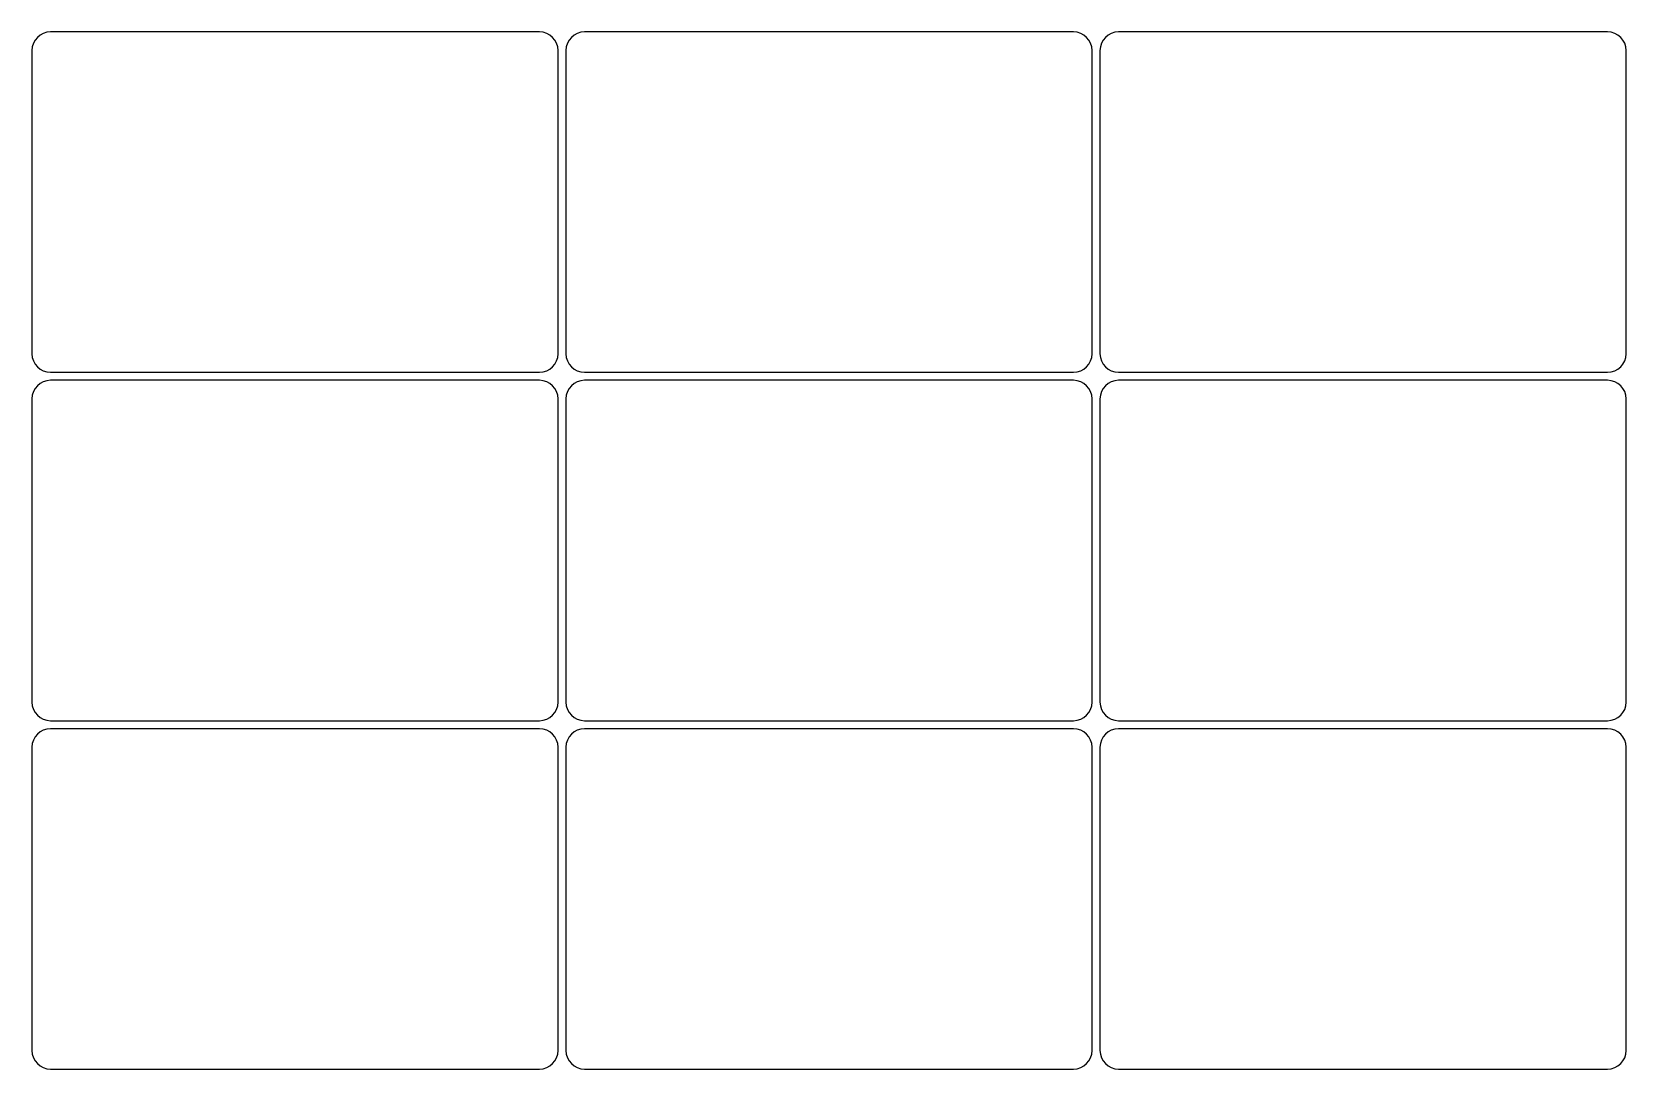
# Model space of a CAD drawing. Header units: millimetres. Extents: x 20 to 277, y -189 to -21.
import ezdxf

# ---------------------------------------------------------------- set-up
doc = ezdxf.new("R2010")
doc.units = ezdxf.units.MM

msp = doc.modelspace()

# ---------------------------------------------------------------- linework, layer by layer
for p, q in [((101.73, -21.17), (22.73, -21.17)), ((188, -21.17), (109, -21.17)), ((274.28, -21.17), (195.28, -21.17)), ((19.73, -24.17), (19.73, -73.17)), ((104.73, -73.17), (104.73, -24.17)), ((106, -24.17), (106, -73.17)), ((191, -73.17), (191, -24.17)), ((192.28, -24.17), (192.28, -73.17)), ((277.28, -73.17), (277.28, -24.17)), ((22.73, -76.17), (101.73, -76.17)), ((109, -76.17), (188, -76.17)), ((195.28, -76.17), (274.28, -76.17)), ((101.73, -77.47), (22.73, -77.47)), ((188, -77.47), (109, -77.47)), ((274.28, -77.47), (195.28, -77.47)), ((19.73, -80.47), (19.73, -129.47)), ((104.73, -129.47), (104.73, -80.47)), ((106, -80.47), (106, -129.47)), ((191, -129.47), (191, -80.47)), ((192.28, -80.47), (192.28, -129.47)), ((277.28, -129.47), (277.28, -80.47)), ((22.73, -132.47), (101.73, -132.47)), ((101.73, -133.77), (22.73, -133.77)), ((109, -132.47), (188, -132.47)), ((188, -133.77), (109, -133.77)), ((195.28, -132.47), (274.28, -132.47)), ((274.28, -133.77), (195.28, -133.77)), ((19.73, -136.77), (19.73, -185.77)), ((104.73, -185.77), (104.73, -136.77)), ((106, -136.77), (106, -185.77)), ((191, -185.77), (191, -136.77)), ((192.28, -136.77), (192.28, -185.77)), ((277.28, -185.77), (277.28, -136.77)), ((22.73, -188.77), (101.73, -188.77)), ((109, -188.77), (188, -188.77)), ((195.28, -188.77), (274.28, -188.77))]:
    msp.add_line(p, q)
for centre, start, end in [((22.73, -24.17), 90, 180), ((101.73, -24.17), 0, 90), ((109, -24.17), 90, 180), ((188, -24.17), 0, 90), ((195.28, -24.17), 90, 180), ((274.28, -24.17), 0, 90), ((22.73, -73.17), 180, 270), ((101.73, -73.17), 270, 360), ((109, -73.17), 180, 270), ((188, -73.17), 270, 360), ((195.28, -73.17), 180, 270), ((274.28, -73.17), 270, 360), ((22.73, -80.47), 90, 180), ((101.73, -80.47), 0, 90), ((109, -80.47), 90, 180), ((188, -80.47), 0, 90), ((195.28, -80.47), 90, 180), ((274.28, -80.47), 0, 90), ((22.73, -129.47), 180, 270), ((101.73, -129.47), 270, 360), ((109, -129.47), 180, 270), ((188, -129.47), 270, 360), ((195.28, -129.47), 180, 270), ((274.28, -129.47), 270, 360), ((22.73, -136.77), 90, 180), ((101.73, -136.77), 0, 90), ((109, -136.77), 90, 180), ((188, -136.77), 0, 90), ((195.28, -136.77), 90, 180), ((274.28, -136.77), 0, 90), ((22.73, -185.77), 180, 270), ((101.73, -185.77), 270, 360), ((109, -185.77), 180, 270), ((188, -185.77), 270, 360), ((195.28, -185.77), 180, 270), ((274.28, -185.77), 270, 360)]:
    msp.add_arc(centre, 3, start, end)

doc.saveas('drawing.dxf')
